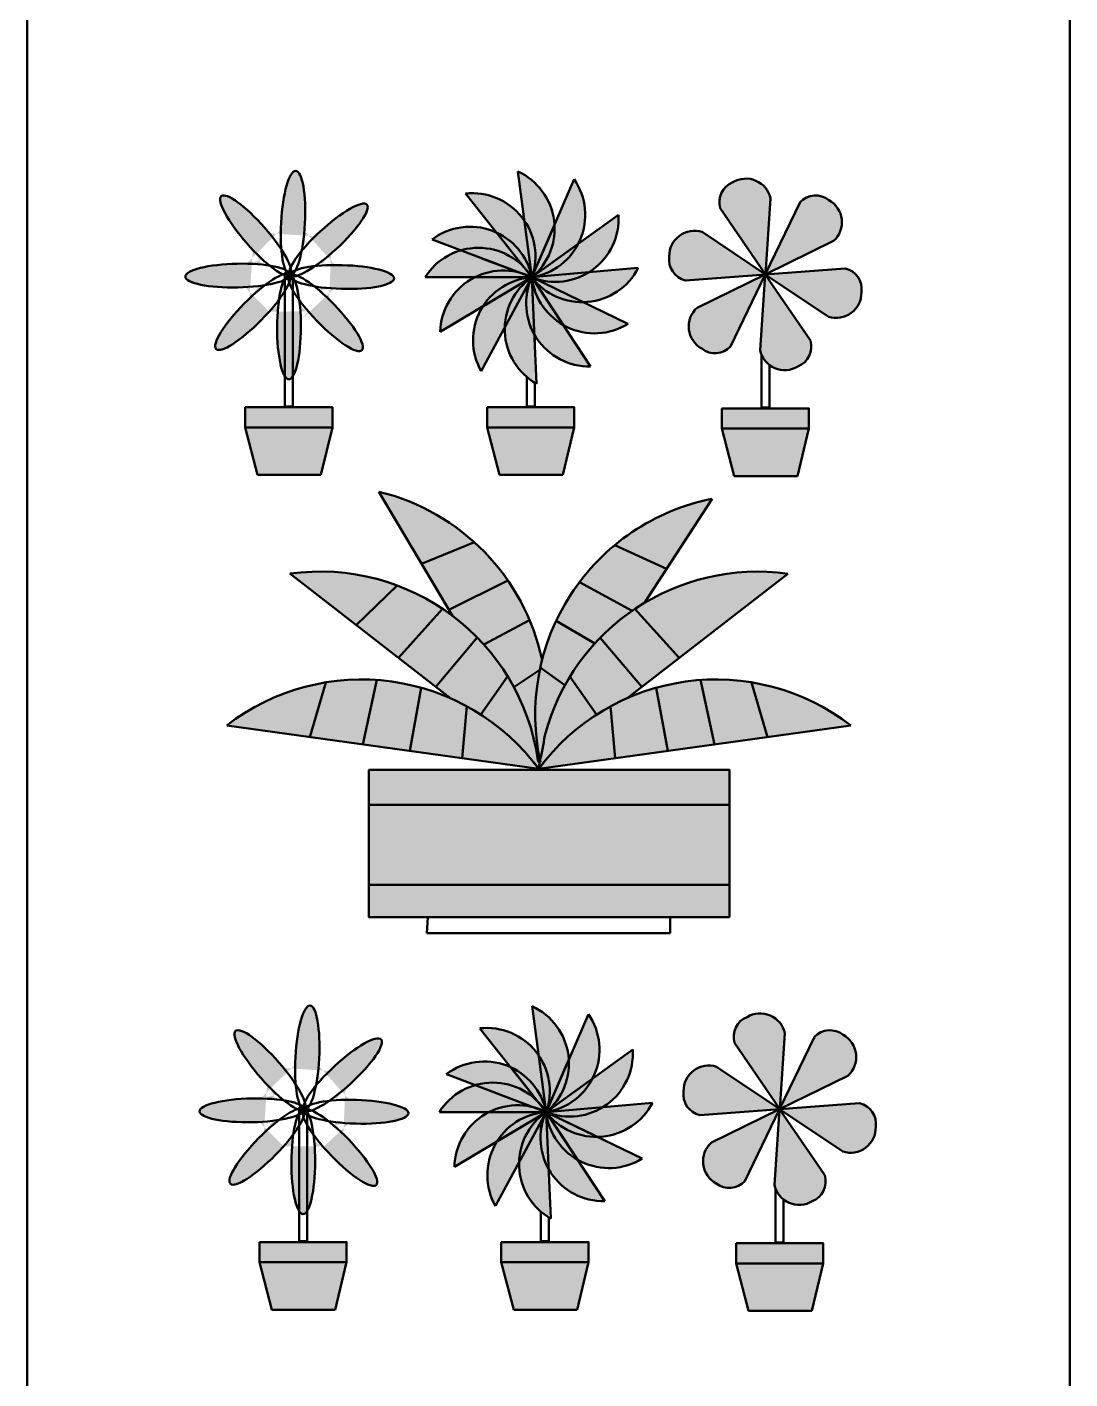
# Model space of a CAD drawing. Header units: feet. Extents: x 9 to 183943, y 42 to 62180.
# Drawn here: x 14142.1 to 14437.9, y 40542.1 to 40925.8 of the extents above; entities that cross this region are included whole.
import ezdxf

# ---------------------------------------------------------------- set-up
doc = ezdxf.new("R2010")
doc.units = ezdxf.units.FT
doc.header["$LTSCALE"] = 2.5
doc.header["$MEASUREMENT"] = 0
doc.layers.add('1', color=7, linetype='Continuous', lineweight=50)
doc.layers.add('3', color=7, linetype='Continuous', lineweight=30)

# ---------------------------------------------------------------- blocks, each defined once
blk = doc.blocks.new('*U41')
at = {"layer": '1'}
blk.add_ellipse((0, 0), major_axis=(14.81, 0.3), ratio=0.227459, dxfattribs=at)
blk = doc.blocks.new('*U36')
at = {"layer": '1', "color": 0, "linetype": 'ByBlock', "lineweight": -2, "transparency": 16777216}
for p, rotation in [((2836.89, 7402.33), 265.7922521989047), ((2826.31, 7398.78), 310.0909608987222), ((2846.94, 7397.49), 221.4935434990873), ((2825.48, 7377.11), 44.29870869981744), ((2846.15, 7376.84), 132.8961260994524), ((2850.75, 7387), 177.1948347992698), ((2835.76, 7372.77), 88.59741739963488)]:
    blk.add_blockref('*U41', p, dxfattribs=dict(at, rotation=rotation))
blk.add_blockref('*U41', (2821.17, 7387.4), dxfattribs=at)
blk = doc.blocks.new('*U37')
at = {"layer": '1'}
for p, q in [((15.14, -4.17), (-15.14, -4.17)), ((0, -4.17), (15.14, -4.17))]:
    blk.add_line(p, q, dxfattribs=at)
blk.add_arc((0, -13.74), 17.92, 32.2961, 147.7039, dxfattribs=at)
blk = doc.blocks.new('*U38')
at = {"layer": '1', "color": 0, "linetype": 'ByBlock', "lineweight": -2, "transparency": 16777216}
for p, rotation in [((3340.44, 8767.85), 308.3587587725952), ((3348.72, 8768.94), 277.5228828953356), ((3356.39, 8765.64), 246.6870070180761), ((3333.89, 8762.66), 339.1946346498547), ((3361.28, 8758.87), 215.8511311408166), ((3331.42, 8749.2), 30.83587587725947), ((3335.71, 8742.03), 61.671751754519), ((3362.01, 8750.55), 185.015255263557), ((3343.06, 8738.07), 92.50762763177853), ((3351.4, 8738.44), 123.3435035090381), ((3358.38, 8743.03), 154.1793793862976)]:
    blk.add_blockref('*U37', p, dxfattribs=dict(at, rotation=rotation))
blk.add_blockref('*U37', (3331.42, 8757.56), dxfattribs=at)
blk = doc.blocks.new('*U39')
at = {"layer": '1'}
blk.add_lwpolyline([(5.8, -13.59), (-7.01, 5.2, -0.390289), (-3.45, 12.55, -0.515259), (7.27, 7.93), (5.8, -13.59)], format="xyb", dxfattribs=at)
blk = doc.blocks.new('*U40')
at = {"layer": '1', "color": 0, "linetype": 'ByBlock', "lineweight": -2, "transparency": 16777216}
blk.add_blockref('*U39', (1593.87, 4211.6), dxfattribs=at)
for p, rotation in [((1608.53, 4209.83), 299.9999999999999), ((1585, 4199.79), 59.99999999999997), ((1614.33, 4196.24), 239.9999999999999), ((1590.79, 4186.2), 120), ((1605.46, 4184.43), 180)]:
    blk.add_blockref('*U39', p, dxfattribs=dict(at, rotation=rotation))
blk = doc.blocks.new('*U44')
at = {"layer": '1'}
blk.add_ellipse((0, 0), major_axis=(14.81, 0.3), ratio=0.227459, dxfattribs=at)
blk = doc.blocks.new('*U45')
at = {"layer": '1', "color": 0, "linetype": 'ByBlock', "lineweight": -2, "transparency": 16777216}
for p, rotation in [((2836.89, 7402.33), 265.7922521989047), ((2826.31, 7398.78), 310.0909608987222), ((2846.94, 7397.49), 221.4935434990873), ((2825.48, 7377.11), 44.29870869981744), ((2846.15, 7376.84), 132.8961260994524), ((2850.75, 7387), 177.1948347992698), ((2835.76, 7372.77), 88.59741739963488)]:
    blk.add_blockref('*U44', p, dxfattribs=dict(at, rotation=rotation))
blk.add_blockref('*U44', (2821.17, 7387.4), dxfattribs=at)
blk = doc.blocks.new('*U46')
at = {"layer": '1'}
for p, q in [((15.14, -4.17), (-15.14, -4.17)), ((0, -4.17), (15.14, -4.17))]:
    blk.add_line(p, q, dxfattribs=at)
blk.add_arc((0, -13.74), 17.92, 32.2961, 147.7039, dxfattribs=at)
blk = doc.blocks.new('*U47')
at = {"layer": '1', "color": 0, "linetype": 'ByBlock', "lineweight": -2, "transparency": 16777216}
for p, rotation in [((3340.44, 8767.85), 308.3587587725952), ((3348.72, 8768.94), 277.5228828953356), ((3356.39, 8765.64), 246.6870070180761), ((3333.89, 8762.66), 339.1946346498547), ((3361.28, 8758.87), 215.8511311408166), ((3331.42, 8749.2), 30.83587587725947), ((3335.71, 8742.03), 61.671751754519), ((3362.01, 8750.55), 185.015255263557), ((3343.06, 8738.07), 92.50762763177853), ((3351.4, 8738.44), 123.3435035090381), ((3358.38, 8743.03), 154.1793793862976)]:
    blk.add_blockref('*U46', p, dxfattribs=dict(at, rotation=rotation))
blk.add_blockref('*U46', (3331.42, 8757.56), dxfattribs=at)
blk = doc.blocks.new('*U42')
at = {"layer": '1'}
blk.add_lwpolyline([(5.8, -13.59), (-7.01, 5.2, -0.390289), (-3.45, 12.55, -0.515259), (7.27, 7.93), (5.8, -13.59)], format="xyb", dxfattribs=at)
blk = doc.blocks.new('*U43')
at = {"layer": '1', "color": 0, "linetype": 'ByBlock', "lineweight": -2, "transparency": 16777216}
blk.add_blockref('*U42', (1593.87, 4211.6), dxfattribs=at)
for p, rotation in [((1608.53, 4209.83), 299.9999999999999), ((1585, 4199.79), 59.99999999999997), ((1614.33, 4196.24), 239.9999999999999), ((1590.79, 4186.2), 120), ((1605.46, 4184.43), 180)]:
    blk.add_blockref('*U42', p, dxfattribs=dict(at, rotation=rotation))

msp = doc.modelspace()

# ---------------------------------------------------------------- hatches: boundary and pattern name
at = {"layer": '3', "transparency": 33554585}
h = msp.add_hatch(color=256, dxfattribs=at)
h.dxf.hatch_style = 1
h.set_gradient(color1=(255, 0, 255), color2=(255, 0, 255), tint=1)
edge = h.paths.add_edge_path()
edge.add_ellipse((14206.95, 40866.65), major_axis=(-9.77, 11.13), ratio=0.227459, start_angle=238.2338, end_angle=487.5039)
edge.add_ellipse((14201.8, 40855.28), major_axis=(14.81, 0.3), ratio=0.227459, start_angle=23.1374, end_angle=51.903, ccw=False)
edge.add_ellipse((14217.52, 40870.21), major_axis=(0.78, 14.79), ratio=0.227459, start_angle=481.2738, end_angle=515.0047, ccw=False)
edge = h.paths.add_edge_path()
edge.add_ellipse((14217.52, 40870.21), major_axis=(0.78, 14.79), ratio=0.227459, start_angle=238.2338, end_angle=481.2738)
edge.add_ellipse((14206.95, 40866.65), major_axis=(-9.77, 11.13), ratio=0.227459, start_angle=205.6046, end_angle=238.2338, ccw=False)
edge.add_ellipse((14227.57, 40865.36), major_axis=(10.89, 10.04), ratio=0.227459, start_angle=481.2738, end_angle=512.7438, ccw=False)
edge = h.paths.add_edge_path()
edge.add_ellipse((14227.57, 40865.36), major_axis=(10.89, 10.04), ratio=0.227459, start_angle=238.2338, end_angle=481.2738)
edge.add_ellipse((14217.52, 40870.21), major_axis=(0.78, 14.79), ratio=0.227459, start_angle=205.6046, end_angle=238.2338, ccw=False)
edge.add_ellipse((14231.39, 40854.88), major_axis=(-14.8, 0.42), ratio=0.227459, start_angle=301.2738, end_angle=332.7438, ccw=False)
edge = h.paths.add_edge_path()
edge.add_ellipse((14231.39, 40854.88), major_axis=(-14.8, 0.42), ratio=0.227459, start_angle=58.2338, end_angle=301.2738)
edge.add_ellipse((14227.57, 40865.36), major_axis=(10.89, 10.04), ratio=0.227459, start_angle=205.6046, end_angle=238.2338, ccw=False)
edge.add_ellipse((14226.79, 40844.71), major_axis=(-10.3, 10.64), ratio=0.227459, start_angle=301.2738, end_angle=332.7438, ccw=False)
edge = h.paths.add_edge_path()
edge.add_ellipse((14226.79, 40844.71), major_axis=(-10.3, 10.64), ratio=0.227459, start_angle=58.2338, end_angle=301.2738)
edge.add_ellipse((14231.39, 40854.88), major_axis=(-14.8, 0.42), ratio=0.227459, start_angle=25.6046, end_angle=58.2338, ccw=False)
edge.add_ellipse((14216.4, 40840.64), major_axis=(0.06, 14.81), ratio=0.227459, start_angle=301.2738, end_angle=332.7438, ccw=False)
edge = h.paths.add_edge_path()
edge.add_ellipse((14216.4, 40840.64), major_axis=(0.06, 14.81), ratio=0.227459, start_angle=199.2683, end_angle=301.2738)
edge.add_ellipse((14226.79, 40844.71), major_axis=(-10.3, 10.64), ratio=0.227459, start_angle=41.313, end_angle=58.2338, ccw=False)
edge.add_line((14217.45, 40851.15), (14217.45, 40826.66))
edge = h.paths.add_edge_path()
edge.add_ellipse((14226.79, 40844.71), major_axis=(-10.3, 10.64), ratio=0.227459, start_angle=25.6046, end_angle=41.313, ccw=False)
edge.add_ellipse((14206.12, 40844.99), major_axis=(10.39, 10.56), ratio=0.227459, start_angle=315.2114, end_angle=332.7438, ccw=False)
edge.add_line((14215.18, 40850.82), (14215.18, 40826.74))
edge.add_ellipse((14216.4, 40840.64), major_axis=(0.06, 14.81), ratio=0.227459, start_angle=159.883, end_angle=199.2683)
edge.add_line((14217.45, 40826.66), (14217.45, 40851.15))
edge = h.paths.add_edge_path()
edge.add_ellipse((14206.12, 40844.99), major_axis=(10.39, 10.56), ratio=0.227459, start_angle=301.2738, end_angle=315.2114, ccw=False)
edge.add_ellipse((14216.4, 40840.64), major_axis=(0.06, 14.81), ratio=0.227459, start_angle=58.2338, end_angle=159.883)
edge.add_line((14215.18, 40826.74), (14215.18, 40850.82))
edge = h.paths.add_edge_path()
edge.add_ellipse((14206.12, 40844.99), major_axis=(10.39, 10.56), ratio=0.227459, start_angle=58.2338, end_angle=301.2738)
edge.add_ellipse((14216.4, 40840.64), major_axis=(0.06, 14.81), ratio=0.227459, start_angle=25.6046, end_angle=58.2338, ccw=False)
edge.add_ellipse((14201.8, 40855.28), major_axis=(14.81, 0.3), ratio=0.227459, start_angle=301.2738, end_angle=332.7438, ccw=False)
edge = h.paths.add_edge_path()
edge.add_ellipse((14206.95, 40866.65), major_axis=(-9.77, 11.13), ratio=0.227459, start_angle=487.5039, end_angle=515.0047, ccw=False)
edge.add_ellipse((14201.8, 40855.28), major_axis=(14.81, 0.3), ratio=0.227459, start_angle=51.903, end_angle=301.2738)
edge.add_ellipse((14206.12, 40844.99), major_axis=(10.39, 10.56), ratio=0.227459, start_angle=23.1374, end_angle=58.2338, ccw=False)
at = {"layer": '3', "transparency": 33554559}
h = msp.add_hatch(color=256, dxfattribs=at)
h.dxf.hatch_style = 1
h.set_gradient(color1=(255, 255, 0), color2=(255, 255, 0), tint=1)
h.paths.add_polyline_path([(14256.97, 40865.55), (14265.17, 40862.43, -0.275783), (14282.93, 40857.76), (14275.88, 40866.66), (14275.23, 40867.49, 0.275783)])
h.paths.add_polyline_path([(14281.74, 40856.13, -0.030344), (14283.81, 40855.45), (14283.81, 40855.95), (14284.36, 40855.95), (14282.93, 40857.76, 0.275783), (14265.17, 40862.43)])
h.paths.add_polyline_path([(14285.28, 40854.79, 0.077366), (14283.81, 40849.48), (14283.81, 40845.32, 0.099421), (14285.99, 40838.61)])
h.paths.add_polyline_path([(14285.94, 40839.66), (14285.99, 40838.61, 0.002467), (14286.08, 40838.46), (14286.08, 40851.17, -0.051828), (14285.28, 40854.79)])
h.paths.add_polyline_path([(14286.08, 40853.58), (14285.28, 40854.79, 0.051828), (14286.08, 40851.17)])
h.paths.add_polyline_path([(14285.28, 40854.79, 0.026044), (14283.81, 40853.65), (14283.81, 40852.05)])
h.paths.add_polyline_path([(14285.28, 40854.79), (14283.81, 40852.05), (14283.81, 40849.48, -0.077366)], flags=17)
h.paths.add_polyline_path([(14285.28, 40854.79, 0.020704), (14283.81, 40854.62), (14283.81, 40853.91)], flags=17)
h.paths.add_polyline_path([(14283.81, 40855.35), (14283.81, 40854.79), (14285.28, 40854.79)], flags=17)
h.paths.add_polyline_path([(14285.28, 40854.79), (14284.36, 40855.95), (14283.81, 40855.95), (14283.81, 40855.45, -0.022576)])
h.paths.add_polyline_path([(14285.28, 40854.79, 0.016635), (14285, 40855.95), (14284.48, 40855.95, -0.019649)])
h.paths.add_polyline_path([(14285.64, 40855.95), (14285.13, 40855.95), (14285.28, 40854.79, 0.016959)])
h.paths.add_polyline_path([(14284.48, 40855.95), (14285, 40855.95, 0.221346), (14275.23, 40867.49), (14282.93, 40857.76, -0.033272)])
h.paths.add_polyline_path([(14283.16, 40870.84), (14285.13, 40855.95), (14285.64, 40855.95, 0.221007)], flags=17)
h.paths.add_polyline_path([(14285.78, 40855.95), (14286.08, 40855.95), (14286.08, 40855.49, 0.223231), (14291.69, 40869.66)])
h.paths.add_polyline_path([(14285.28, 40854.79, 0.014838), (14286.08, 40855.49), (14286.08, 40855.95), (14285.78, 40855.95)])
h.paths.add_polyline_path([(14298.4, 40864.27), (14286.08, 40855.36), (14286.08, 40854.93, 0.226959)], flags=17)
h.paths.add_polyline_path([(14286.08, 40855.49), (14286.08, 40855.36), (14297.55, 40863.66), (14298.4, 40864.27, 0.275783), (14297.27, 40882.6), (14291.69, 40869.66, -0.223231)])
h.paths.add_polyline_path([(14291.27, 40868.7), (14291.69, 40869.66, 0.275783), (14281.31, 40884.82), (14283.16, 40870.84, -0.221007), (14285.64, 40855.95), (14285.78, 40855.95)])
h.paths.add_polyline_path([(14300.36, 40856.11), (14301.41, 40856.2, 0.275783), (14309.83, 40872.53), (14298.4, 40864.27, -0.226959), (14286.08, 40854.93), (14286.08, 40854.86)])
h.paths.add_polyline_path([(14285.28, 40854.79, 0.01129), (14286.08, 40854.93), (14286.08, 40855.36)], flags=17)
h.paths.add_polyline_path([(14286.08, 40854.49), (14286.08, 40854.86), (14285.28, 40854.79, 0.01186)])
h.paths.add_polyline_path([(14285.28, 40854.79, 0.017535), (14286.08, 40853.82), (14286.08, 40854.4)])
at = {"layer": '3'}
h = msp.add_hatch(color=256, dxfattribs=at)
h.dxf.hatch_style = 1
h.set_gradient(color1=(127, 127, 255), color2=(127, 127, 255), tint=1)
h.paths.add_polyline_path([(14350.37, 40855.53), (14350.37, 40856.38), (14333.6, 40867.65, 0.515259), (14324.25, 40860.68, 0.390289), (14328.83, 40853.92)])
h.paths.add_polyline_path([(14351.51, 40855.62), (14352.98, 40877.14, 0.515259), (14342.26, 40881.76, 0.390289), (14338.7, 40874.41)])
h.paths.add_polyline_path([(14369.52, 40876.69, 0.390289), (14361.37, 40876.1), (14351.51, 40855.62), (14370.88, 40865.1, 0.515259)])
h.paths.add_polyline_path([(14369.41, 40843.58, 0.515259), (14378.76, 40850.56, 0.390289), (14374.18, 40857.32), (14352.64, 40855.7), (14352.64, 40854.86)])
h.paths.add_polyline_path([(14352.64, 40853.95), (14352.64, 40829.95, 0.310808), (14360.75, 40829.48, 0.390289), (14364.31, 40836.83)])
h.paths.add_polyline_path([(14350.37, 40853.26), (14350.37, 40855.06), (14332.13, 40846.13, 0.515259), (14333.49, 40834.55, 0.390289), (14341.64, 40835.13)])
h.paths.add_polyline_path([(14350.37, 40839.03), (14350.37, 40832.98, 0.134567), (14352.64, 40829.95), (14352.64, 40853.95), (14351.51, 40855.62)])
at = {"layer": '3', "transparency": 33554559}
h = msp.add_hatch(color=256, dxfattribs=at)
h.dxf.hatch_style = 1
h.set_gradient(color1=(255, 255, 0), color2=(255, 255, 0), tint=1)
h.paths.add_polyline_path([(14271.12, 40860.17), (14265.17, 40862.43, 0.183583), (14254.99, 40854.79), (14269.09, 40854.79, -0.183583), (14281.74, 40856.13)])
h.paths.add_polyline_path([(14283.81, 40852.05), (14277.6, 40840.53, 0.224851), (14283.81, 40826.51)])
h.paths.add_polyline_path([(14266.48, 40878.54), (14275.23, 40867.49, -0.221346), (14285, 40855.95), (14285.13, 40855.95), (14283.16, 40870.84, 0.275783)])
at = {"layer": '3'}
h = msp.add_hatch(color=256, dxfattribs=at)
h.dxf.hatch_style = 1
h.set_gradient(color1=(127, 127, 255), color2=(127, 127, 255), tint=1)
h.paths.add_polyline_path([(14370.88, 40865.1, 0.515259), (14369.52, 40876.69, 0.390289), (14361.37, 40876.1), (14351.51, 40855.62)])
at = {"layer": '3', "transparency": 33554559}
h = msp.add_hatch(color=256, dxfattribs=at)
h.dxf.hatch_style = 1
h.set_gradient(color1=(255, 255, 0), color2=(255, 255, 0), tint=1)
h.paths.add_polyline_path([(14271.38, 40846.49, -0.217084), (14283.81, 40854.62), (14283.81, 40854.79), (14270.14, 40854.79), (14269.09, 40854.79, 0.275783), (14259.27, 40839.26)])
h.paths.add_polyline_path([(14269.09, 40854.79), (14283.81, 40854.79), (14283.81, 40855.35), (14281.74, 40856.13, 0.183583)])
h.paths.add_polyline_path([(14283.81, 40853.91), (14283.81, 40854.62, 0.217084), (14271.38, 40846.49)], flags=17)
h.paths.add_polyline_path([(14283.81, 40853.65), (14283.81, 40853.91), (14272.28, 40847.03), (14271.38, 40846.49, 0.275783), (14270.91, 40828.13), (14277.6, 40840.53, -0.211501)])
h.paths.add_polyline_path([(14277.6, 40840.53), (14283.81, 40852.05), (14283.81, 40853.65, 0.211501)], flags=17)
h.paths.add_polyline_path([(14286.08, 40836.61), (14285.99, 40838.61, -0.099421), (14283.81, 40845.32), (14283.81, 40826.51, 0.039347), (14286.08, 40824.85)])
h.paths.add_polyline_path([(14301.93, 40829.49), (14294.18, 40841.26, -0.184746), (14286.08, 40851.17), (14286.08, 40838.46, 0.27313)])
h.paths.add_polyline_path([(14312.54, 40841.6), (14299.86, 40847.74, -0.220403), (14286.08, 40853.82), (14286.08, 40853.58), (14293.6, 40842.14), (14294.18, 40841.26, 0.275783)])
h.paths.add_polyline_path([(14286.08, 40854.49), (14286.08, 40854.4), (14298.91, 40848.19), (14299.86, 40847.74, 0.275783), (14315.45, 40857.44), (14301.41, 40856.2, -0.22636)])
h.paths.add_polyline_path([(14286.08, 40854.86), (14286.08, 40854.49, 0.22636), (14301.41, 40856.2)], flags=17)
h.paths.add_polyline_path([(14286.08, 40854.4), (14286.08, 40853.82, 0.220403), (14299.86, 40847.74)])
h.paths.add_polyline_path([(14294.18, 40841.26), (14286.08, 40853.58), (14286.08, 40851.17, 0.184746)], flags=17)
at = {"layer": '3'}
h = msp.add_hatch(color=256, dxfattribs=at)
h.dxf.hatch_style = 1
h.set_gradient(color1=(127, 63, 0), color2=(127, 63, 0), tint=1)
h.paths.add_polyline_path([(14227.05, 40805.44), (14228.69, 40812.16), (14203.94, 40812.16), (14205.72, 40805.44)])
h.paths.add_polyline_path([(14228.69, 40812.16), (14228.69, 40817.88), (14203.94, 40817.88), (14203.94, 40812.16)])
h.paths.add_polyline_path([(14225.41, 40798.71), (14227.05, 40805.44), (14205.72, 40805.44), (14207.5, 40798.71)])
h.paths.add_polyline_path([(14272.56, 40812.16), (14276.12, 40798.71), (14294.03, 40798.71), (14297.32, 40812.16)])
h.paths.add_polyline_path([(14297.32, 40812.16), (14297.32, 40817.88), (14272.56, 40817.88), (14272.56, 40812.16)])
h.paths.add_polyline_path([(14363.88, 40811.83), (14363.88, 40817.55), (14339.13, 40817.55), (14339.13, 40811.83)])
h.paths.add_polyline_path([(14339.13, 40811.83), (14340.91, 40805.11), (14362.24, 40805.11), (14363.88, 40811.83)])
h.paths.add_polyline_path([(14340.91, 40805.11), (14342.69, 40798.38), (14360.6, 40798.38), (14362.24, 40805.11)])
at = {"layer": '3', "transparency": 33554559}
h = msp.add_hatch(color=256, dxfattribs=at)
h.dxf.hatch_style = 1
h.set_gradient(color1=(0, 255, 0), color2=(0, 255, 0), tint=1)
h.paths.add_polyline_path([(14226.85, 40739.82, 0.124616), (14198.74, 40727.57), (14222.31, 40724.3)])
h.paths.add_polyline_path([(14241.3, 40740.5, 0.058132), (14226.85, 40739.82), (14222.31, 40724.3), (14237.34, 40722.22)])
h.paths.add_polyline_path([(14253.9, 40738.31, 0.05132), (14241.3, 40740.5), (14237.34, 40722.22), (14250.63, 40720.37)])
h.paths.add_polyline_path([(14266.86, 40733.04, 0.056168), (14253.9, 40738.31), (14250.63, 40720.37), (14265.54, 40718.31)])
h.paths.add_polyline_path([(14266.86, 40733.04), (14265.54, 40718.31), (14287.23, 40715.3), (14285.95, 40716.97, 0.100904)])
h.paths.add_polyline_path([(14278.41, 40741.5), (14270.84, 40730.68, -0.090689), (14287.23, 40715.3, -0.007), (14287.43, 40717.03), (14287.01, 40717.75, 0.102151)])
h.paths.add_polyline_path([(14278.41, 40741.5, 0.056168), (14269.8, 40752.52), (14258.03, 40738.6), (14262.29, 40735.29, -0.038933), (14270.84, 40730.68)])
h.paths.add_polyline_path([(14269.8, 40752.52, 0.05132), (14259.97, 40760.69), (14247.43, 40746.81), (14258.03, 40738.6)])
h.paths.add_polyline_path([(14259.97, 40760.69, 0.058132), (14247.09, 40767.3), (14235.43, 40756.1), (14247.43, 40746.81)])
h.paths.add_polyline_path([(14247.09, 40767.3, 0.124616), (14216.62, 40770.68), (14235.43, 40756.1)])
h.paths.add_polyline_path([(14268.97, 40779.59, 0.124616), (14241.87, 40793.94), (14254, 40773.46)])
h.paths.add_polyline_path([(14268.97, 40779.59), (14254, 40773.46), (14261.74, 40760.41), (14278.51, 40768.7, 0.058132)])
h.paths.add_polyline_path([(14278.51, 40768.7), (14261.74, 40760.41), (14262.73, 40758.73, -0.048661), (14271.67, 40750.53), (14284.65, 40757.48, 0.05132)])
h.paths.add_polyline_path([(14284.65, 40757.48), (14271.67, 40750.53, -0.059131), (14280.15, 40738.49), (14287.52, 40743.35, -0.011737), (14288.18, 40746.21, 0.047396)])
h.paths.add_polyline_path([(14287.52, 40743.35), (14280.15, 40738.49, -0.088137), (14287.01, 40717.75), (14287.4, 40717.08, 0.002761), (14287.58, 40717.75, -0.103591)])
h.paths.add_polyline_path([(14294.67, 40739.03), (14287.67, 40744.08, 0.106611), (14287.58, 40717.75, 0.028748), (14288.96, 40724.79, -0.061754)])
h.paths.add_polyline_path([(14303.13, 40750.85), (14292.18, 40757.32, 0.056168), (14287.67, 40744.08), (14294.67, 40739.03, -0.058463)])
h.paths.add_polyline_path([(14323.47, 40772), (14308.78, 40778.75, 0.058132), (14298.79, 40768.27), (14313.69, 40760.1, -0.016797), (14317.21, 40762.38)])
h.paths.add_polyline_path([(14298.79, 40768.27, 0.05132), (14292.18, 40757.32), (14303.13, 40750.85, -0.056474), (14313.69, 40760.1)])
h.paths.add_polyline_path([(14336.45, 40791.95, 0.124616), (14308.78, 40778.75), (14323.47, 40772)])
h.paths.add_polyline_path([(14357.89, 40770.64, 0.184402), (14314.53, 40760.68), (14327.06, 40746.79)])
h.paths.add_polyline_path([(14314.53, 40760.68, 0.051401), (14304.7, 40752.51), (14316.46, 40738.58), (14327.06, 40746.79)])
h.paths.add_polyline_path([(14304.7, 40752.51, 0.056281), (14296.09, 40741.47), (14303.63, 40730.69, -0.039356), (14312.27, 40735.34), (14316.46, 40738.58)])
h.paths.add_polyline_path([(14296.09, 40741.47, 0.011327), (14294.67, 40739.03, 0.061754), (14288.96, 40724.79, -0.030458), (14287.47, 40717.33, 0.008214), (14287.23, 40715.3, -0.090777), (14303.63, 40730.69)])
h.paths.add_polyline_path([(14307.59, 40733.04, 0.109404), (14287.23, 40715.3), (14308.91, 40718.31)])
h.paths.add_polyline_path([(14320.55, 40738.31, 0.056168), (14307.59, 40733.04), (14308.91, 40718.31), (14323.82, 40720.37)])
h.paths.add_polyline_path([(14333.15, 40740.5, 0.05132), (14320.55, 40738.31), (14323.82, 40720.37), (14337.11, 40722.22)])
h.paths.add_polyline_path([(14347.61, 40739.82, 0.058132), (14333.15, 40740.5), (14337.11, 40722.22), (14352.14, 40724.3)])
h.paths.add_polyline_path([(14347.61, 40739.82), (14352.14, 40724.3), (14375.71, 40727.57, 0.124616)])
at = {"layer": '3'}
h = msp.add_hatch(color=256, dxfattribs=at)
h.dxf.hatch_style = 1
h.set_gradient(color1=(127, 63, 0), color2=(127, 63, 0), tint=1)
h.paths.add_polyline_path([(14341.3, 40705.04), (14341.3, 40715.05), (14239.01, 40715.05), (14239.01, 40705.06)])
h.paths.add_polyline_path([(14341.3, 40682.35), (14341.3, 40705.04), (14239.01, 40705.06), (14239.01, 40682.37)])
h.paths.add_polyline_path([(14239.01, 40682.37), (14239.01, 40673.22), (14341.3, 40673.22), (14341.3, 40682.35)])
at = {"layer": '3', "transparency": 33554585}
h = msp.add_hatch(color=256, dxfattribs=at)
h.dxf.hatch_style = 1
h.set_gradient(color1=(255, 0, 255), color2=(255, 0, 255), tint=1)
edge = h.paths.add_edge_path()
edge.add_ellipse((14211, 40629.75), major_axis=(-9.77, 11.13), ratio=0.227459, start_angle=238.2338, end_angle=487.5039)
edge.add_ellipse((14205.86, 40618.37), major_axis=(14.81, 0.3), ratio=0.227459, start_angle=23.1374, end_angle=51.903, ccw=False)
edge.add_ellipse((14221.58, 40633.3), major_axis=(0.78, 14.79), ratio=0.227459, start_angle=481.2738, end_angle=515.0047, ccw=False)
edge = h.paths.add_edge_path()
edge.add_ellipse((14221.58, 40633.3), major_axis=(0.78, 14.79), ratio=0.227459, start_angle=238.2338, end_angle=481.2738)
edge.add_ellipse((14211, 40629.75), major_axis=(-9.77, 11.13), ratio=0.227459, start_angle=205.6046, end_angle=238.2338, ccw=False)
edge.add_ellipse((14231.63, 40628.46), major_axis=(10.89, 10.04), ratio=0.227459, start_angle=481.2738, end_angle=512.7438, ccw=False)
edge = h.paths.add_edge_path()
edge.add_ellipse((14231.63, 40628.46), major_axis=(10.89, 10.04), ratio=0.227459, start_angle=238.2338, end_angle=481.2738)
edge.add_ellipse((14221.58, 40633.3), major_axis=(0.78, 14.79), ratio=0.227459, start_angle=205.6046, end_angle=238.2338, ccw=False)
edge.add_ellipse((14235.44, 40617.97), major_axis=(-14.8, 0.42), ratio=0.227459, start_angle=301.2738, end_angle=332.7438, ccw=False)
edge = h.paths.add_edge_path()
edge.add_ellipse((14235.44, 40617.97), major_axis=(-14.8, 0.42), ratio=0.227459, start_angle=58.2338, end_angle=301.2738)
edge.add_ellipse((14231.63, 40628.46), major_axis=(10.89, 10.04), ratio=0.227459, start_angle=205.6046, end_angle=238.2338, ccw=False)
edge.add_ellipse((14230.85, 40607.8), major_axis=(-10.3, 10.64), ratio=0.227459, start_angle=301.2738, end_angle=332.7438, ccw=False)
edge = h.paths.add_edge_path()
edge.add_ellipse((14230.85, 40607.8), major_axis=(-10.3, 10.64), ratio=0.227459, start_angle=58.2338, end_angle=301.2738)
edge.add_ellipse((14235.44, 40617.97), major_axis=(-14.8, 0.42), ratio=0.227459, start_angle=25.6046, end_angle=58.2338, ccw=False)
edge.add_ellipse((14220.46, 40603.74), major_axis=(0.06, 14.81), ratio=0.227459, start_angle=301.2738, end_angle=332.7438, ccw=False)
edge = h.paths.add_edge_path()
edge.add_ellipse((14220.46, 40603.74), major_axis=(0.06, 14.81), ratio=0.227459, start_angle=199.2683, end_angle=301.2738)
edge.add_ellipse((14230.85, 40607.8), major_axis=(-10.3, 10.64), ratio=0.227459, start_angle=41.313, end_angle=58.2338, ccw=False)
edge.add_line((14221.51, 40614.25), (14221.51, 40589.75))
edge = h.paths.add_edge_path()
edge.add_ellipse((14230.85, 40607.8), major_axis=(-10.3, 10.64), ratio=0.227459, start_angle=25.6046, end_angle=41.313, ccw=False)
edge.add_ellipse((14210.18, 40608.08), major_axis=(10.39, 10.56), ratio=0.227459, start_angle=315.2114, end_angle=332.7438, ccw=False)
edge.add_line((14219.24, 40613.91), (14219.24, 40589.83))
edge.add_ellipse((14220.46, 40603.74), major_axis=(0.06, 14.81), ratio=0.227459, start_angle=159.883, end_angle=199.2683)
edge.add_line((14221.51, 40589.75), (14221.51, 40614.25))
edge = h.paths.add_edge_path()
edge.add_ellipse((14210.18, 40608.08), major_axis=(10.39, 10.56), ratio=0.227459, start_angle=301.2738, end_angle=315.2114, ccw=False)
edge.add_ellipse((14220.46, 40603.74), major_axis=(0.06, 14.81), ratio=0.227459, start_angle=58.2338, end_angle=159.883)
edge.add_line((14219.24, 40589.83), (14219.24, 40613.91))
edge = h.paths.add_edge_path()
edge.add_ellipse((14210.18, 40608.08), major_axis=(10.39, 10.56), ratio=0.227459, start_angle=58.2338, end_angle=301.2738)
edge.add_ellipse((14220.46, 40603.74), major_axis=(0.06, 14.81), ratio=0.227459, start_angle=25.6046, end_angle=58.2338, ccw=False)
edge.add_ellipse((14205.86, 40618.37), major_axis=(14.81, 0.3), ratio=0.227459, start_angle=301.2738, end_angle=332.7438, ccw=False)
edge = h.paths.add_edge_path()
edge.add_ellipse((14211, 40629.75), major_axis=(-9.77, 11.13), ratio=0.227459, start_angle=487.5039, end_angle=515.0047, ccw=False)
edge.add_ellipse((14205.86, 40618.37), major_axis=(14.81, 0.3), ratio=0.227459, start_angle=51.903, end_angle=301.2738)
edge.add_ellipse((14210.18, 40608.08), major_axis=(10.39, 10.56), ratio=0.227459, start_angle=23.1374, end_angle=58.2338, ccw=False)
at = {"layer": '3', "transparency": 33554559}
h = msp.add_hatch(color=256, dxfattribs=at)
h.dxf.hatch_style = 1
h.set_gradient(color1=(255, 255, 0), color2=(255, 255, 0), tint=1)
h.paths.add_polyline_path([(14261.02, 40628.64), (14269.23, 40625.52, -0.275783), (14286.99, 40620.85), (14279.94, 40629.76), (14279.29, 40630.58, 0.275783)])
h.paths.add_polyline_path([(14285.8, 40619.23, -0.030344), (14287.86, 40618.55), (14287.86, 40619.04), (14288.42, 40619.04), (14286.99, 40620.85, 0.275783), (14269.23, 40625.52)])
h.paths.add_polyline_path([(14289.34, 40617.88, 0.077366), (14287.86, 40612.57), (14287.86, 40608.41, 0.099421), (14290.04, 40601.7)])
h.paths.add_polyline_path([(14290, 40602.75), (14290.04, 40601.7, 0.002467), (14290.13, 40601.55), (14290.13, 40614.26, -0.051828), (14289.34, 40617.88)])
h.paths.add_polyline_path([(14290.13, 40616.67), (14289.34, 40617.88, 0.051828), (14290.13, 40614.26)])
h.paths.add_polyline_path([(14289.34, 40617.88, 0.026044), (14287.86, 40616.74), (14287.86, 40615.15)])
h.paths.add_polyline_path([(14289.34, 40617.88), (14287.86, 40615.15), (14287.86, 40612.57, -0.077366)], flags=17)
h.paths.add_polyline_path([(14289.34, 40617.88, 0.020704), (14287.86, 40617.72), (14287.86, 40617)], flags=17)
h.paths.add_polyline_path([(14287.86, 40618.44), (14287.86, 40617.88), (14289.34, 40617.88)], flags=17)
h.paths.add_polyline_path([(14289.34, 40617.88), (14288.42, 40619.04), (14287.86, 40619.04), (14287.86, 40618.55, -0.022576)])
h.paths.add_polyline_path([(14289.34, 40617.88, 0.016635), (14289.06, 40619.04), (14288.54, 40619.04, -0.019649)])
h.paths.add_polyline_path([(14289.7, 40619.04), (14289.18, 40619.04), (14289.34, 40617.88, 0.016959)])
h.paths.add_polyline_path([(14288.54, 40619.04), (14289.06, 40619.04, 0.221346), (14279.29, 40630.58), (14286.99, 40620.85, -0.033272)])
h.paths.add_polyline_path([(14287.22, 40633.94), (14289.18, 40619.04), (14289.7, 40619.04, 0.221007)], flags=17)
h.paths.add_polyline_path([(14289.84, 40619.04), (14290.13, 40619.04), (14290.13, 40618.59, 0.223231), (14295.74, 40632.75)])
h.paths.add_polyline_path([(14289.34, 40617.88, 0.014838), (14290.13, 40618.59), (14290.13, 40619.04), (14289.84, 40619.04)])
h.paths.add_polyline_path([(14302.46, 40627.37), (14290.13, 40618.46), (14290.13, 40618.03, 0.226959)], flags=17)
h.paths.add_polyline_path([(14290.13, 40618.59), (14290.13, 40618.46), (14301.61, 40626.75), (14302.46, 40627.37, 0.275783), (14301.32, 40645.7), (14295.74, 40632.75, -0.223231)])
h.paths.add_polyline_path([(14295.33, 40631.79), (14295.74, 40632.75, 0.275783), (14285.37, 40647.91), (14287.22, 40633.94, -0.221007), (14289.7, 40619.04), (14289.84, 40619.04)])
h.paths.add_polyline_path([(14304.42, 40619.21), (14305.47, 40619.3, 0.275783), (14313.89, 40635.62), (14302.46, 40627.37, -0.226959), (14290.13, 40618.03), (14290.13, 40617.95)])
h.paths.add_polyline_path([(14289.34, 40617.88, 0.01129), (14290.13, 40618.03), (14290.13, 40618.46)], flags=17)
h.paths.add_polyline_path([(14290.13, 40617.58), (14290.13, 40617.95), (14289.34, 40617.88, 0.01186)])
h.paths.add_polyline_path([(14289.34, 40617.88, 0.017535), (14290.13, 40616.91), (14290.13, 40617.5)])
at = {"layer": '3'}
h = msp.add_hatch(color=256, dxfattribs=at)
h.dxf.hatch_style = 1
h.set_gradient(color1=(127, 127, 255), color2=(127, 127, 255), tint=1)
h.paths.add_polyline_path([(14354.43, 40618.63), (14354.43, 40619.48), (14337.66, 40630.75, 0.515259), (14328.31, 40623.78, 0.390289), (14332.89, 40617.01)])
h.paths.add_polyline_path([(14355.56, 40618.71), (14357.03, 40640.23, 0.515259), (14346.32, 40644.85, 0.390289), (14342.75, 40637.5)])
h.paths.add_polyline_path([(14373.58, 40639.79, 0.390289), (14365.43, 40639.2), (14355.56, 40618.71), (14374.94, 40628.2, 0.515259)])
h.paths.add_polyline_path([(14373.46, 40606.68, 0.515259), (14382.82, 40613.65, 0.390289), (14378.24, 40620.41), (14356.7, 40618.8), (14356.7, 40617.95)])
h.paths.add_polyline_path([(14356.7, 40617.05), (14356.7, 40593.05, 0.310808), (14364.81, 40592.58, 0.390289), (14368.37, 40599.93)])
h.paths.add_polyline_path([(14354.43, 40616.36), (14354.43, 40618.16), (14336.19, 40609.23, 0.515259), (14337.55, 40597.64, 0.390289), (14345.7, 40598.23)])
h.paths.add_polyline_path([(14354.43, 40602.12), (14354.43, 40596.08, 0.134567), (14356.7, 40593.05), (14356.7, 40617.05), (14355.56, 40618.71)])
at = {"layer": '3', "transparency": 33554559}
h = msp.add_hatch(color=256, dxfattribs=at)
h.dxf.hatch_style = 1
h.set_gradient(color1=(255, 255, 0), color2=(255, 255, 0), tint=1)
h.paths.add_polyline_path([(14275.18, 40623.26), (14269.23, 40625.52, 0.183583), (14259.05, 40617.88), (14273.14, 40617.88, -0.183583), (14285.8, 40619.23)])
h.paths.add_polyline_path([(14287.86, 40615.15), (14281.65, 40603.63, 0.224851), (14287.86, 40589.6)])
h.paths.add_polyline_path([(14270.54, 40641.63), (14279.29, 40630.58, -0.221346), (14289.06, 40619.04), (14289.18, 40619.04), (14287.22, 40633.94, 0.275783)])
at = {"layer": '3'}
h = msp.add_hatch(color=256, dxfattribs=at)
h.dxf.hatch_style = 1
h.set_gradient(color1=(127, 127, 255), color2=(127, 127, 255), tint=1)
h.paths.add_polyline_path([(14374.94, 40628.2, 0.515259), (14373.58, 40639.79, 0.390289), (14365.43, 40639.2), (14355.56, 40618.71)])
at = {"layer": '3', "transparency": 33554559}
h = msp.add_hatch(color=256, dxfattribs=at)
h.dxf.hatch_style = 1
h.set_gradient(color1=(255, 255, 0), color2=(255, 255, 0), tint=1)
h.paths.add_polyline_path([(14275.43, 40609.58, -0.217084), (14287.86, 40617.72), (14287.86, 40617.88), (14274.19, 40617.88), (14273.14, 40617.88, 0.275783), (14263.33, 40602.36)])
h.paths.add_polyline_path([(14273.14, 40617.88), (14287.86, 40617.88), (14287.86, 40618.44), (14285.8, 40619.23, 0.183583)])
h.paths.add_polyline_path([(14287.86, 40617), (14287.86, 40617.72, 0.217084), (14275.43, 40609.58)], flags=17)
h.paths.add_polyline_path([(14287.86, 40616.74), (14287.86, 40617), (14276.33, 40610.12), (14275.43, 40609.58, 0.275783), (14274.96, 40591.22), (14281.65, 40603.63, -0.211501)])
h.paths.add_polyline_path([(14281.65, 40603.63), (14287.86, 40615.15), (14287.86, 40616.74, 0.211501)], flags=17)
h.paths.add_polyline_path([(14290.13, 40599.71), (14290.04, 40601.7, -0.099421), (14287.86, 40608.41), (14287.86, 40589.6, 0.039347), (14290.13, 40587.94)])
h.paths.add_polyline_path([(14305.98, 40592.58), (14298.24, 40604.35, -0.184746), (14290.13, 40614.26), (14290.13, 40601.55, 0.27313)])
h.paths.add_polyline_path([(14316.6, 40604.69), (14303.91, 40610.83, -0.220403), (14290.13, 40616.91), (14290.13, 40616.67), (14297.66, 40605.23), (14298.24, 40604.35, 0.275783)])
h.paths.add_polyline_path([(14290.13, 40617.58), (14290.13, 40617.5), (14302.97, 40611.29), (14303.91, 40610.83, 0.275783), (14319.51, 40620.53), (14305.47, 40619.3, -0.22636)])
h.paths.add_polyline_path([(14290.13, 40617.95), (14290.13, 40617.58, 0.22636), (14305.47, 40619.3)], flags=17)
h.paths.add_polyline_path([(14290.13, 40617.5), (14290.13, 40616.91, 0.220403), (14303.91, 40610.83)])
h.paths.add_polyline_path([(14298.24, 40604.35), (14290.13, 40616.67), (14290.13, 40614.26, 0.184746)], flags=17)
at = {"layer": '3'}
h = msp.add_hatch(color=256, dxfattribs=at)
h.dxf.hatch_style = 1
h.set_gradient(color1=(127, 63, 0), color2=(127, 63, 0), tint=1)
h.paths.add_polyline_path([(14231.11, 40568.53), (14232.75, 40575.26), (14208, 40575.26), (14209.78, 40568.53)])
h.paths.add_polyline_path([(14232.75, 40575.26), (14232.75, 40580.97), (14208, 40580.97), (14208, 40575.26)])
h.paths.add_polyline_path([(14229.47, 40561.8), (14231.11, 40568.53), (14209.78, 40568.53), (14211.56, 40561.8)])
h.paths.add_polyline_path([(14276.62, 40575.26), (14280.18, 40561.8), (14298.09, 40561.8), (14301.37, 40575.26)])
h.paths.add_polyline_path([(14301.37, 40575.26), (14301.37, 40580.97), (14276.62, 40580.97), (14276.62, 40575.26)])
h.paths.add_polyline_path([(14367.94, 40574.93), (14367.94, 40580.64), (14343.19, 40580.64), (14343.19, 40574.93)])
h.paths.add_polyline_path([(14343.19, 40574.93), (14344.97, 40568.2), (14366.3, 40568.2), (14367.94, 40574.93)])
h.paths.add_polyline_path([(14344.97, 40568.2), (14346.74, 40561.47), (14364.66, 40561.47), (14366.3, 40568.2)])

# ---------------------------------------------------------------- linework, layer by layer
at = {"layer": '1'}
for p, q in [((14142.1, 41609), (14142.1, 40493)), ((14437.9, 41609), (14437.9, 40493)), ((14207.5, 40798.71), (14203.94, 40812.16)), ((14228.69, 40812.16), (14225.41, 40798.71)), ((14276.12, 40798.71), (14272.56, 40812.16)), ((14297.32, 40812.16), (14294.03, 40798.71)), ((14342.69, 40798.38), (14339.13, 40811.83)), ((14363.88, 40811.83), (14360.6, 40798.38)), ((14225.41, 40798.71), (14207.5, 40798.71)), ((14294.03, 40798.71), (14276.12, 40798.71)), ((14360.6, 40798.38), (14342.69, 40798.38)), ((14241.87, 40793.94), (14262.73, 40758.73)), ((14336.45, 40791.95), (14317.21, 40762.38)), ((14254, 40773.46), (14268.97, 40779.59)), ((14323.47, 40772), (14308.78, 40778.75)), ((14216.62, 40770.68), (14262.29, 40735.29)), ((14357.89, 40770.64), (14312.19, 40735.28)), ((14235.43, 40756.1), (14247.09, 40767.3)), ((14261.74, 40760.41), (14278.51, 40768.7)), ((14313.69, 40760.1), (14298.79, 40768.27)), ((14247.43, 40746.81), (14259.97, 40760.69)), ((14271.67, 40750.53), (14284.65, 40757.48)), ((14327.06, 40746.79), (14314.53, 40760.68)), ((14303.13, 40750.85), (14292.18, 40757.32)), ((14258.03, 40738.6), (14269.8, 40752.52)), ((14316.46, 40738.58), (14304.69, 40752.51)), ((14280.15, 40738.49), (14287.52, 40743.35)), ((14294.67, 40739.03), (14287.67, 40744.08)), ((14222.31, 40724.3), (14226.85, 40739.82)), ((14237.34, 40722.22), (14241.3, 40740.5)), ((14250.63, 40720.37), (14253.9, 40738.31)), ((14270.84, 40730.68), (14278.41, 40741.5)), ((14303.64, 40730.67), (14296.08, 40741.49)), ((14323.82, 40720.37), (14320.55, 40738.31)), ((14337.11, 40722.22), (14333.15, 40740.5)), ((14352.14, 40724.3), (14347.61, 40739.82)), ((14265.54, 40718.31), (14266.86, 40733.04)), ((14308.91, 40718.31), (14307.59, 40733.04)), ((14198.74, 40727.57), (14287.23, 40715.3)), ((14375.71, 40727.57), (14287.23, 40715.3)), ((14285.95, 40716.97), (14287.23, 40715.3)), ((14287.01, 40717.75), (14287.4, 40717.08)), ((14239.01, 40705.06), (14341.3, 40705.04)), ((14239.01, 40682.37), (14341.3, 40682.35)), ((14255.79, 40673.22), (14255.51, 40668.69)), ((14324.48, 40668.69), (14324.5, 40673.22)), ((14255.51, 40668.69), (14324.48, 40668.69)), ((14211.56, 40561.8), (14208, 40575.26)), ((14232.75, 40575.26), (14229.47, 40561.8)), ((14280.18, 40561.8), (14276.62, 40575.26)), ((14301.37, 40575.26), (14298.09, 40561.8)), ((14346.74, 40561.47), (14343.19, 40574.93)), ((14367.94, 40574.93), (14364.66, 40561.47)), ((14229.47, 40561.8), (14211.56, 40561.8)), ((14298.09, 40561.8), (14280.18, 40561.8)), ((14364.66, 40561.47), (14346.74, 40561.47))]:
    msp.add_line(p, q, dxfattribs=at)
for points in [[(14215.18, 40818.12), (14217.45, 40818.12), (14217.45, 40855.95), (14215.18, 40855.95)], [(14203.94, 40817.88), (14228.69, 40817.88), (14228.69, 40812.16), (14203.94, 40812.16)], [(14272.56, 40817.88), (14297.32, 40817.88), (14297.32, 40812.16), (14272.56, 40812.16)], [(14339.13, 40817.55), (14363.88, 40817.55), (14363.88, 40811.83), (14339.13, 40811.83)], [(14239.01, 40715.05), (14341.3, 40715.05), (14341.3, 40673.22), (14239.01, 40673.22)], [(14219.24, 40581.22), (14221.51, 40581.22), (14221.51, 40619.04), (14219.24, 40619.04)], [(14208, 40580.97), (14232.75, 40580.97), (14232.75, 40575.26), (14208, 40575.26)], [(14276.62, 40580.97), (14301.37, 40580.97), (14301.37, 40575.26), (14276.62, 40575.26)], [(14343.19, 40580.64), (14367.94, 40580.64), (14367.94, 40574.93), (14343.19, 40574.93)]]:
    msp.add_lwpolyline(points, close=True, dxfattribs=at)
for points in [[(14283.81, 40855.45), (14283.81, 40855.35)], [(14283.81, 40854.79), (14283.81, 40854.62)], [(14283.81, 40853.91), (14283.81, 40853.65)], [(14284.48, 40855.95), (14284.36, 40855.95)], [(14285.13, 40855.95), (14285, 40855.95)], [(14285.78, 40855.95), (14285.64, 40855.95)], [(14286.08, 40855.36), (14286.08, 40855.49)], [(14286.08, 40854.86), (14286.08, 40854.93)], [(14286.08, 40854.4), (14286.08, 40854.49)], [(14286.08, 40853.58), (14286.08, 40853.82)], [(14350.37, 40855.62), (14350.37, 40855.53)], [(14283.81, 40852.05), (14283.81, 40849.48)], [(14286.08, 40836.61), (14286.08, 40838.46)], [(14350.37, 40832.98), (14350.37, 40817.8), (14352.64, 40817.8), (14352.64, 40829.95)], [(14283.81, 40826.51), (14283.81, 40818.12), (14286.08, 40818.12), (14286.08, 40824.85)], [(14287.86, 40618.55), (14287.86, 40618.44)], [(14287.86, 40617.88), (14287.86, 40617.72)], [(14287.86, 40617), (14287.86, 40616.74)], [(14288.54, 40619.04), (14288.42, 40619.04)], [(14289.18, 40619.04), (14289.06, 40619.04)], [(14289.84, 40619.04), (14289.7, 40619.04)], [(14290.13, 40618.46), (14290.13, 40618.59)], [(14290.13, 40617.95), (14290.13, 40618.03)], [(14290.13, 40617.5), (14290.13, 40617.58)], [(14290.13, 40616.67), (14290.13, 40616.91)], [(14354.43, 40618.71), (14354.43, 40618.63)], [(14287.86, 40615.15), (14287.86, 40612.57)], [(14290.13, 40599.71), (14290.13, 40601.55)], [(14354.43, 40596.08), (14354.43, 40580.89), (14356.7, 40580.89), (14356.7, 40593.05)], [(14287.86, 40589.6), (14287.86, 40581.22), (14290.13, 40581.22), (14290.13, 40587.94)]]:
    msp.add_lwpolyline(points, dxfattribs=at)
for centre, radius, start, end in [((14227.07, 40733.26), 62.46, 11.9667, 76.2934), ((14348.68, 40730.7), 62.46, 101.2933, 192.5995), ((14225.19, 40708.81), 62.46, 8.2269, 97.8891), ((14349.26, 40708.88), 62.36, 82.0445, 165.2228), ((14236.98, 40678.19), 62.46, 36.4495, 127.7557), ((14337.47, 40678.19), 62.46, 52.2443, 143.5505), ((14227.07, 40733.26), 62.46, 344.9872, 352.2068), ((14349.26, 40708.88), 62.36, 172.2124, 174.0948)]:
    msp.add_arc(centre, radius, start, end, dxfattribs=at)

# ---------------------------------------------------------------- block references
for name, p in [('*U36', (11380.64, 33467.87)), ('*U38', (10938.72, 32101.4)), ('*U40', (12751.84, 36657.6)), ('*U45', (11384.69, 33230.97)), ('*U47', (10942.77, 31864.5)), ('*U43', (12755.9, 36420.7))]:
    msp.add_blockref(name, p, dxfattribs=at)

doc.saveas('drawing.dxf')
